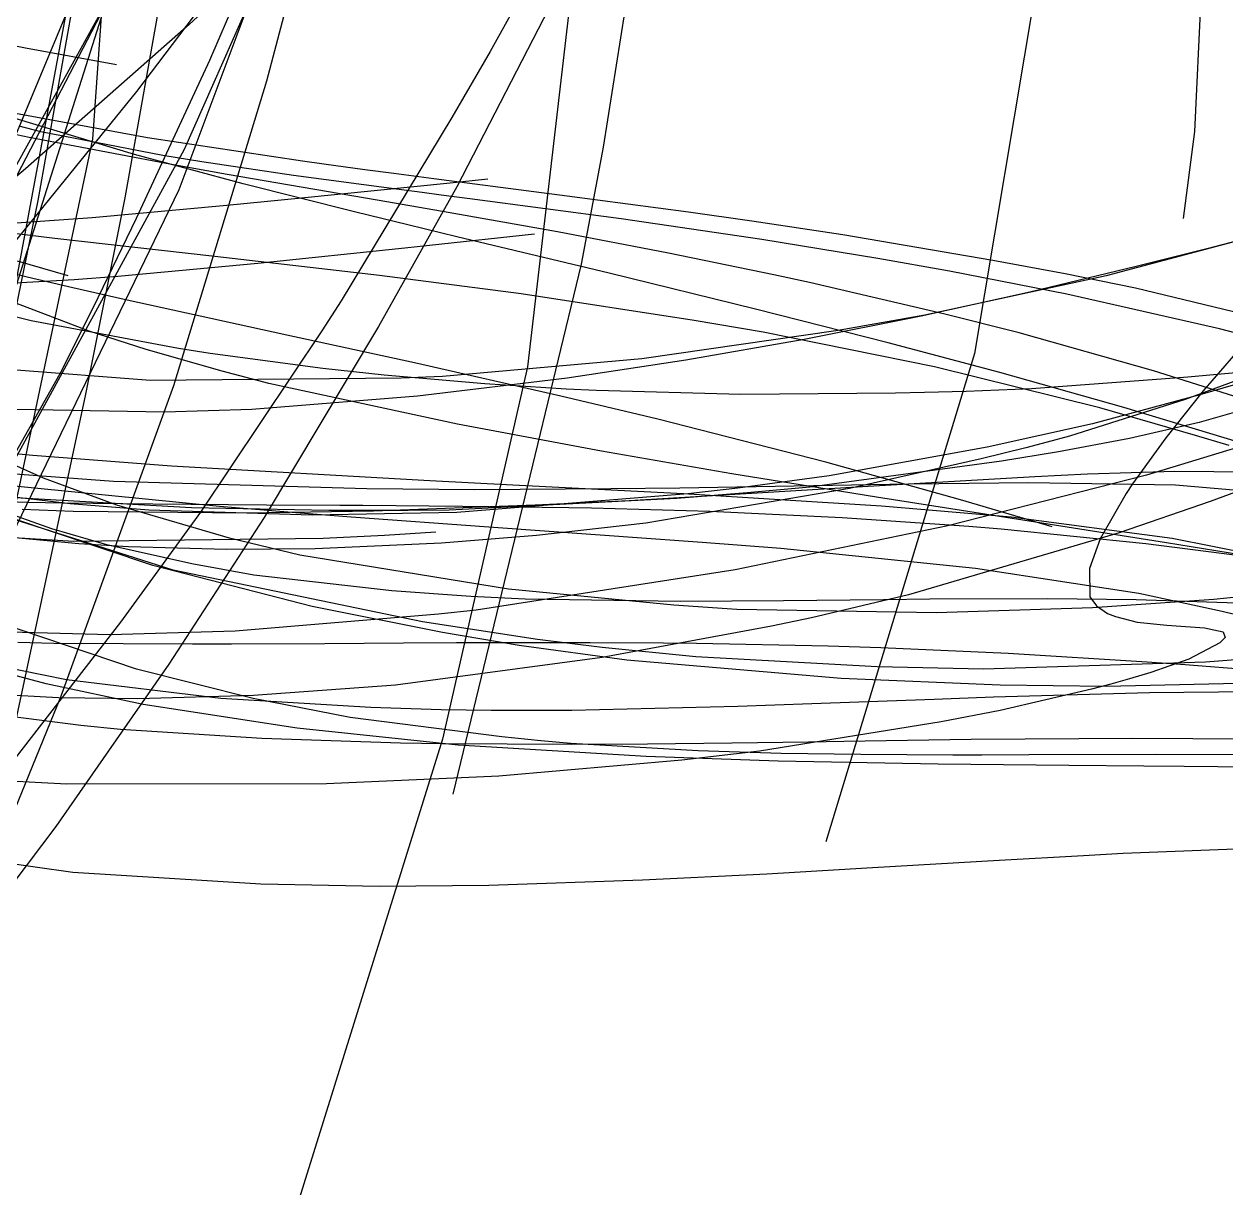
# Model space of a CAD drawing. Header units: metres. Extents: x -233 to 379, y -58 to 1087.
# Drawn here: x -62.46 to -38.68, y -31.21 to -8.17 of the extents above; entities that cross this region are included whole.
import ezdxf

# ---------------------------------------------------------------- set-up
doc = ezdxf.new("R2010")
doc.units = ezdxf.units.M

msp = doc.modelspace()

# ---------------------------------------------------------------- linework, layer by layer
for p, q in [((-59.393, -11.448, -1363.556), (-55.393, -0.805, -1366.38)), ((-60.447, -1.861, -1320.5), (-62.19, -11.666, -1325.368)), ((-58.8, -2.274, -1322.536), (-60.464, -11.609, -1327.148)), ((-61.097, -10.454, -1365.891), (-60.574, -2.935, -1368.377)), ((-51.195, -3.714, -1316.82), (-52.497, -14.954, -1323.431)), ((-58.786, -8.888, -1363.574), (-56.97, -4.656, -1364.772)), ((-39.031, -4.729, -1307.507), (-39.301, -10.301, -1310.485)), ((-55.735, -4.969, -1309.898), (-59.19, -8.185, -1312.03)), ((-64.753, -14.829, -1357.275), (-59.436, -5.23, -1359.932)), ((-61.089, -5.067, -1321.174), (-63.176, -16.232, -1326.708)), ((-64.795, -15.572, -1363.479), (-60.876, -6.183, -1365.762)), ((-60.311, -6.087, -1330.967), (-62.789, -13.888, -1335.339)), ((-59.282, -10.646, -1359.575), (-57.313, -6.183, -1360.739)), ((-57.816, -6.321, -1306.568), (-60.237, -9.507, -1308.053)), ((-51.881, -6.254, -1315.928), (-53.234, -8.716, -1316.757)), ((-62.678, -11.317, -1360.3), (-60.206, -6.563, -1360.876)), ((-42.353, -6.924, -1314.254), (-43.652, -14.695, -1318.646)), ((-57.659, -9.297, -1367.466), (-57.138, -7.331, -1367.994)), ((-51.871, -7.466, -1320.062), (-53.896, -11.394, -1320.579)), ((-50.575, -7.902, -1319.482), (-50.998, -10.607, -1321.02)), ((-59.19, -8.185, -1312.03), (-62.433, -11.039, -1314.266)), ((-62.433, -8.647, -1393.859), (-63.105, -8.513, -1394.323)), ((-60.633, -8.978, -1392.655), (-62.433, -8.647, -1393.859)), ((-53.234, -8.716, -1316.757), (-53.992, -10.024, -1317.284)), ((-60.235, -12.017, -1362.679), (-58.786, -8.888, -1363.574)), ((-60.237, -9.507, -1308.053), (-62.771, -12.643, -1309.853)), ((-59.499, -15.323, -1365.873), (-57.659, -9.297, -1367.466)), ((-60.274, -10.756, -1400.064), (-63.383, -9.819, -1402.314)), ((-60.015, -10.427, -1392.558), (-62.628, -9.942, -1394.109)), ((-62.13, -10.305, -1392.837), (-62.555, -10.193, -1393.239)), ((-53.992, -10.024, -1317.284), (-56.186, -13.651, -1318.958)), ((-62.361, -10.42, -1389.374), (-63.099, -10.259, -1389.954)), ((-62.622, -17.667, -1363.548), (-61.097, -10.454, -1365.891)), ((-59.645, -10.935, -1387.432), (-62.361, -10.42, -1389.374)), ((-59.712, -10.774, -1390.823), (-62.13, -10.305, -1392.837)), ((-56.953, -10.884, -1390.923), (-60.015, -10.427, -1392.558)), ((-39.301, -10.301, -1310.485), (-39.524, -12.023, -1311.447)), ((-64.21, -19.662, -1357.311), (-59.282, -10.646, -1359.575)), ((-50.998, -10.607, -1321.02), (-51.436, -12.928, -1322.346)), ((-58.124, -11.334, -1398.546), (-60.274, -10.756, -1400.064)), ((-58.941, -10.903, -1390.223), (-59.712, -10.774, -1390.823)), ((-58.441, -11.148, -1386.619), (-59.645, -10.935, -1387.432)), ((-57.13, -11.169, -1388.916), (-58.941, -10.903, -1390.223)), ((-56.53, -10.944, -1390.704), (-56.953, -10.884, -1390.923)), ((-62.433, -11.039, -1314.266), (-64.542, -12.808, -1315.844)), ((-55.474, -11.657, -1384.778), (-58.441, -11.148, -1386.619)), ((-55.091, -11.441, -1387.567), (-57.13, -11.169, -1388.916)), ((-55.716, -11.055, -1390.295), (-56.53, -10.944, -1390.704)), ((-55.144, -11.132, -1390.012), (-55.716, -11.055, -1390.295)), ((-54.353, -11.235, -1389.63), (-55.144, -11.132, -1390.012)), ((-55.893, -11.896, -1396.999), (-58.124, -11.334, -1398.546)), ((-54.029, -11.319, -1393.081), (-56.97, -11.622, -1395.463)), ((-53.896, -11.394, -1320.579), (-55.446, -14.16, -1321.178)), ((-51.714, -11.576, -1388.431), (-54.353, -11.235, -1389.63)), ((-53.28, -11.241, -1392.483), (-54.029, -11.319, -1393.081)), ((-62.698, -18.282, -1361.658), (-59.393, -11.448, -1363.556)), ((-60.464, -11.609, -1327.148), (-61.243, -15.498, -1329.12)), ((-56.97, -11.622, -1395.463), (-58.45, -11.767, -1396.697)), ((-54.585, -11.507, -1387.244), (-55.091, -11.441, -1387.567)), ((-54.203, -11.557, -1387.005), (-54.585, -11.507, -1387.244)), ((-53.637, -11.63, -1386.657), (-54.203, -11.557, -1387.005)), ((-50.646, -12.029, -1384.976), (-53.637, -11.63, -1386.657)), ((-49.315, -11.899, -1387.412), (-51.714, -11.576, -1388.431)), ((-62.19, -11.666, -1325.368), (-62.635, -13.856, -1326.453)), ((-58.45, -11.767, -1396.697), (-61.11, -12.007, -1398.96)), ((-54.18, -11.881, -1384.017), (-55.474, -11.657, -1384.778)), ((-51.905, -12.288, -1382.761), (-54.18, -11.881, -1384.017)), ((-61.11, -12.007, -1398.96), (-63.394, -12.169, -1400.96)), ((-61.087, -13.774, -1362.173), (-60.235, -12.017, -1362.679)), ((-54.867, -12.148, -1396.294), (-55.893, -11.896, -1396.999)), ((-47.863, -12.437, -1383.567), (-50.646, -12.029, -1384.976)), ((-48.062, -12.074, -1386.902), (-49.315, -11.899, -1387.412)), ((-46.26, -12.344, -1386.201), (-48.062, -12.074, -1386.902)), ((-61.851, -12.417, -1393.256), (-63.539, -12.215, -1394.187)), ((-53.894, -12.383, -1395.629), (-54.867, -12.148, -1396.294)), ((-52.357, -12.33, -1391.971), (-54.437, -12.556, -1393.602)), ((-49.707, -12.707, -1381.625), (-51.905, -12.288, -1382.761)), ((-43.288, -12.85, -1385.128), (-46.26, -12.344, -1386.201)), ((-37.46, -12.2, -1371.918), (-41.049, -13.157, -1374.986)), ((-37.542, -12.225, -1365.116), (-39.055, -12.619, -1366.481)), ((-58.683, -12.773, -1391.641), (-61.851, -12.417, -1393.256)), ((-54.437, -12.556, -1393.602), (-54.922, -12.608, -1393.99)), ((-50.881, -13.106, -1393.595), (-53.894, -12.383, -1395.629)), ((-45.569, -12.811, -1382.507), (-47.863, -12.437, -1383.567)), ((-62.395, -13.184, -1388.933), (-63.843, -12.831, -1390.086)), ((-55.429, -13.151, -1390.113), (-58.683, -12.773, -1391.641)), ((-54.922, -12.608, -1393.99), (-57.834, -12.913, -1396.342)), ((-47.622, -13.135, -1380.617), (-49.707, -12.707, -1381.625)), ((-44.146, -13.062, -1381.89), (-45.569, -12.811, -1382.507)), ((-39.055, -12.619, -1366.481), (-40.451, -12.971, -1367.755)), ((-61.584, -13.157, -1392.834), (-62.592, -12.864, -1393.591)), ((-57.834, -12.913, -1396.342), (-60.604, -13.168, -1398.646)), ((-51.436, -12.928, -1322.346), (-53.974, -23.415, -1328.406)), ((-41.824, -13.518, -1380.967), (-44.146, -13.062, -1381.89)), ((-41.857, -13.119, -1384.639), (-43.288, -12.85, -1385.128)), ((-40.451, -12.971, -1367.755), (-42.559, -13.477, -1369.709)), ((-61.471, -13.232, -1399.385), (-64.268, -13.397, -1401.801)), ((-61.172, -14.25, -1394.669), (-63.725, -13.278, -1396.58)), ((-61.496, -13.394, -1388.232), (-62.395, -13.184, -1388.933)), ((-60.604, -13.168, -1398.646), (-61.471, -13.232, -1399.385)), ((-52.622, -13.515, -1388.882), (-55.429, -13.151, -1390.113)), ((-47.985, -13.814, -1391.664), (-50.881, -13.106, -1393.595)), ((-46.915, -13.286, -1380.287), (-47.622, -13.135, -1380.617)), ((-44.242, -13.912, -1379.128), (-46.915, -13.286, -1380.287)), ((-41.049, -13.157, -1374.986), (-44.639, -13.935, -1378.028)), ((-40.466, -13.402, -1384.185), (-41.857, -13.119, -1384.639)), ((-62.318, -14.048, -1391.409), (-64.634, -13.477, -1393.887)), ((-60.482, -13.623, -1387.454), (-61.496, -13.394, -1388.232)), ((-49.202, -14.038, -1387.49), (-52.622, -13.515, -1388.882)), ((-42.559, -13.477, -1369.709), (-44.711, -13.952, -1371.744)), ((-38.805, -14.205, -1379.915), (-41.824, -13.518, -1380.967)), ((-37.297, -14.165, -1383.251), (-40.466, -13.402, -1384.185)), ((-61.745, -15.088, -1361.793), (-61.087, -13.774, -1362.173)), ((-57.26, -14.327, -1385.085), (-60.482, -13.623, -1387.454)), ((-56.186, -13.651, -1318.958), (-56.57, -14.245, -1319.286)), ((-45.361, -14.482, -1389.93), (-47.985, -13.814, -1391.664)), ((-44.711, -13.952, -1371.744), (-47.024, -14.414, -1373.978)), ((-44.639, -13.935, -1378.028), (-46.35, -14.235, -1379.477)), ((-42.77, -14.285, -1378.532), (-44.242, -13.912, -1379.128)), ((-37.839, -13.94, -1377.908), (-39.127, -15.433, -1376.968)), ((-59.406, -14.591, -1388.422), (-62.318, -14.048, -1391.409)), ((-60.041, -14.617, -1393.858), (-61.172, -14.25, -1394.669)), ((-56.57, -14.245, -1319.286), (-58.967, -17.831, -1321.43)), ((-55.446, -14.16, -1321.178), (-57.711, -17.941, -1322.27)), ((-46.35, -14.235, -1379.477), (-50.234, -14.796, -1382.775)), ((-47.833, -14.27, -1386.956), (-49.202, -14.038, -1387.49)), ((-36.095, -14.917, -1379.105), (-38.805, -14.205, -1379.915)), ((-54.732, -14.88, -1383.291), (-57.26, -14.327, -1385.085)), ((-47.024, -14.414, -1373.978), (-49.364, -14.826, -1376.292)), ((-44.444, -14.957, -1385.722), (-47.833, -14.27, -1386.956)), ((-43.154, -15.071, -1388.485), (-45.361, -14.482, -1389.93)), ((-40.111, -15.038, -1377.559), (-42.77, -14.285, -1378.532)), ((-58.538, -15.045, -1392.815), (-60.041, -14.617, -1393.858)), ((-58.774, -14.694, -1387.784), (-59.406, -14.591, -1388.422)), ((-56.551, -14.99, -1385.595), (-58.774, -14.694, -1387.784)), ((-43.652, -14.695, -1318.646), (-46.593, -24.356, -1324.482)), ((-51.838, -15.537, -1381.302), (-54.732, -14.88, -1383.291)), ((-50.234, -14.796, -1382.775), (-54.18, -15.15, -1386.153)), ((-52.497, -14.954, -1323.431), (-54.179, -22.327, -1327.909)), ((-49.364, -14.826, -1376.292), (-51.71, -15.18, -1378.669)), ((-41.175, -15.771, -1384.63), (-44.444, -14.957, -1385.722)), ((-65.582, -21.888, -1359.769), (-61.745, -15.088, -1361.793)), ((-59.957, -15.229, -1391.17), (-62.694, -15.019, -1393.592)), ((-54.997, -15.183, -1386.858), (-59.957, -15.229, -1391.17)), ((-57.615, -15.286, -1392.188), (-58.538, -15.045, -1392.815)), ((-55.331, -15.125, -1384.416), (-56.551, -14.99, -1385.595)), ((-53.343, -15.294, -1382.533), (-55.331, -15.125, -1384.416)), ((-54.18, -15.15, -1386.153), (-54.997, -15.183, -1386.858)), ((-51.71, -15.18, -1378.669), (-54.672, -15.538, -1381.753)), ((-40.701, -15.764, -1386.894), (-43.154, -15.071, -1388.485)), ((-39.43, -15.163, -1370.227), (-42.526, -15.389, -1372.881)), ((-38.049, -15.686, -1376.887), (-40.111, -15.038, -1377.559)), ((-38.091, -15.087, -1364.651), (-39.483, -15.6, -1366.117)), ((-38.336, -15.06, -1369.287), (-39.43, -15.163, -1370.227)), ((-61.731, -21.485, -1364.256), (-59.499, -15.323, -1365.873)), ((-53.885, -16.094, -1389.765), (-57.615, -15.286, -1392.188)), ((-51.735, -15.396, -1381.038), (-53.343, -15.294, -1382.533)), ((-51.13, -15.428, -1380.48), (-51.735, -15.396, -1381.038)), ((-48.275, -15.502, -1377.905), (-51.13, -15.428, -1380.48)), ((-43.817, -15.444, -1373.995), (-44.643, -15.468, -1374.712)), ((-42.526, -15.389, -1372.881), (-43.817, -15.444, -1373.995)), ((-39.127, -15.433, -1376.968), (-39.865, -16.36, -1376.247)), ((-38.487, -15.304, -1365.077), (-39.197, -15.513, -1365.77)), ((-61.243, -15.498, -1329.12), (-62.989, -23.639, -1333.375)), ((-54.672, -15.538, -1381.753), (-57.951, -15.799, -1385.288)), ((-49.916, -15.994, -1380.013), (-51.838, -15.537, -1381.302)), ((-45.218, -15.48, -1375.214), (-48.275, -15.502, -1377.905)), ((-44.643, -15.468, -1374.712), (-45.218, -15.48, -1375.214)), ((-39.483, -15.6, -1366.117), (-41.774, -16.329, -1368.451)), ((-39.197, -15.513, -1365.77), (-41.317, -16.083, -1367.817)), ((-37.658, -15.618, -1368.518), (-39.208, -16.06, -1369.991)), ((-62.077, -17.161, -1391.987), (-64.877, -15.9, -1395.091)), ((-59.678, -15.855, -1387.216), (-64.374, -15.774, -1392.637)), ((-57.951, -15.799, -1385.288), (-59.678, -15.855, -1387.216)), ((-39.282, -16.313, -1384.042), (-41.175, -15.771, -1384.63)), ((-38.13, -16.542, -1385.248), (-40.701, -15.764, -1386.894)), ((-51.033, -16.629, -1387.975), (-53.885, -16.094, -1389.765)), ((-46.597, -16.845, -1377.863), (-49.916, -15.994, -1380.013)), ((-41.317, -16.083, -1367.817), (-43.403, -16.549, -1369.808)), ((-39.208, -16.06, -1369.991), (-40.589, -16.372, -1371.151)), ((-36.777, -16.047, -1365.499), (-40.251, -17.098, -1367.956)), ((-41.774, -16.329, -1368.451), (-42.213, -16.448, -1368.889)), ((-40.589, -16.372, -1371.151), (-41.994, -16.64, -1372.27)), ((-39.865, -16.36, -1376.247), (-40.526, -17.271, -1375.406)), ((-38.615, -16.516, -1383.841), (-39.282, -16.313, -1384.042)), ((-62.283, -16.711, -1373.202), (-63.356, -16.607, -1373.911)), ((-48.453, -17.072, -1386.39), (-51.033, -16.629, -1387.975)), ((-43.403, -16.549, -1369.808), (-46.528, -17.115, -1372.786)), ((-42.64, -16.56, -1369.313), (-43.519, -16.78, -1370.187)), ((-41.994, -16.64, -1372.27), (-43.116, -16.824, -1373.136)), ((-42.213, -16.448, -1368.889), (-42.64, -16.56, -1369.313)), ((-60.687, -17.228, -1373.078), (-65.876, -16.838, -1377.094)), ((-59.54, -16.925, -1371.494), (-62.283, -16.711, -1373.202)), ((-43.116, -16.824, -1373.136), (-46.913, -17.339, -1375.997)), ((-43.928, -17.588, -1376.198), (-46.597, -16.845, -1377.863)), ((-43.519, -16.78, -1370.187), (-46.128, -17.364, -1372.769)), ((-54.431, -17.215, -1368.646), (-59.54, -16.925, -1371.494)), ((-46.531, -17.387, -1385.226), (-48.453, -17.072, -1386.39)), ((-46.528, -17.115, -1372.786), (-48.336, -17.36, -1374.519)), ((-40.251, -17.098, -1367.956), (-44.178, -18.101, -1370.694)), ((-41.414, -17.084, -1359.997), (-42.46, -17.135, -1360.565)), ((-39.691, -17.03, -1359.106), (-41.414, -17.084, -1359.997)), ((-38.012, -17.043, -1358.297), (-39.691, -17.03, -1359.106)), ((-61.908, -18.166, -1396.708), (-64.521, -17.241, -1398.314)), ((-58.592, -17.718, -1373.063), (-63.323, -17.25, -1375.856)), ((-60.624, -17.694, -1390.449), (-62.077, -17.161, -1391.987)), ((-55.676, -17.37, -1369.514), (-60.687, -17.228, -1373.078)), ((-52.79, -17.298, -1367.788), (-54.431, -17.215, -1368.646)), ((-49.414, -17.468, -1366.153), (-52.79, -17.298, -1367.788)), ((-49.482, -17.357, -1365.462), (-50.847, -17.374, -1366.32)), ((-45.756, -17.322, -1362.43), (-50.486, -17.607, -1365.316)), ((-47.595, -17.325, -1364.314), (-49.482, -17.357, -1365.462)), ((-48.336, -17.36, -1374.519), (-49.325, -17.469, -1375.475)), ((-46.913, -17.339, -1375.997), (-48.149, -17.453, -1376.906)), ((-44.951, -17.277, -1362.784), (-47.595, -17.325, -1364.314)), ((-42.46, -17.135, -1360.565), (-45.756, -17.322, -1362.43)), ((-42.577, -17.251, -1361.483), (-44.951, -17.277, -1362.784)), ((-39.678, -17.296, -1360.012), (-42.577, -17.251, -1361.483)), ((-40.526, -17.271, -1375.406), (-40.65, -17.463, -1375.198)), ((-37.051, -17.531, -1358.815), (-39.678, -17.296, -1360.012)), ((-38.185, -17.328, -1364.951), (-38.992, -17.624, -1365.526)), ((-62.39, -17.639, -1398.165), (-64.762, -17.571, -1400.098)), ((-59.146, -17.749, -1385.006), (-64.448, -17.446, -1389.019)), ((-61.545, -17.666, -1387.722), (-63.406, -17.451, -1389.698)), ((-53.542, -17.388, -1368.067), (-55.676, -17.37, -1369.514)), ((-49.545, -17.56, -1377.93), (-54.05, -17.791, -1381.229)), ((-49.325, -17.469, -1375.475), (-53.897, -17.841, -1379.933)), ((-50.847, -17.374, -1366.32), (-53.542, -17.388, -1368.067)), ((-46.128, -17.364, -1372.769), (-50.154, -18.052, -1376.755)), ((-48.149, -17.453, -1376.906), (-49.545, -17.56, -1377.93)), ((-45.495, -17.715, -1364.443), (-49.414, -17.468, -1366.153)), ((-45.589, -17.538, -1384.659), (-46.531, -17.387, -1385.226)), ((-43.787, -17.822, -1383.583), (-45.589, -17.538, -1384.659)), ((-42.119, -18.121, -1375.107), (-43.928, -17.588, -1376.198)), ((-40.65, -17.463, -1375.198), (-41.166, -18.358, -1374.127)), ((-59.508, -18.983, -1388.057), (-63.633, -17.668, -1391.993)), ((-61.49, -17.82, -1373.036), (-62.497, -17.782, -1373.817)), ((-61.686, -17.654, -1397.595), (-62.39, -17.639, -1398.165)), ((-59.909, -17.677, -1396.175), (-61.686, -17.654, -1397.595)), ((-59.991, -17.793, -1386.097), (-61.545, -17.666, -1387.722)), ((-58.041, -17.851, -1370.477), (-61.49, -17.82, -1373.036)), ((-58.393, -18.347, -1388.193), (-60.624, -17.694, -1390.449)), ((-58.967, -17.831, -1321.43), (-60.549, -20.013, -1322.99)), ((-56.757, -17.892, -1382.792), (-59.991, -17.793, -1386.097)), ((-57.663, -17.693, -1394.411), (-59.909, -17.677, -1396.175)), ((-56.432, -17.802, -1382.987), (-59.146, -17.749, -1385.006)), ((-57.083, -17.846, -1372.223), (-58.592, -17.718, -1373.063)), ((-55.546, -17.813, -1368.703), (-58.041, -17.851, -1370.477)), ((-56.212, -17.701, -1393.288), (-57.663, -17.693, -1394.411)), ((-54.859, -17.801, -1381.825), (-56.432, -17.802, -1382.987)), ((-55.754, -17.704, -1392.936), (-56.212, -17.701, -1393.288)), ((-53.782, -17.719, -1391.445), (-55.754, -17.704, -1392.936)), ((-52.348, -17.697, -1366.534), (-55.546, -17.813, -1368.703)), ((-54.05, -17.791, -1381.229), (-54.859, -17.801, -1381.825)), ((-51.679, -17.749, -1389.893), (-53.782, -17.719, -1391.445)), ((-50.486, -17.607, -1365.316), (-52.348, -17.697, -1366.534)), ((-51.233, -17.757, -1389.568), (-51.679, -17.749, -1389.893)), ((-48.89, -17.823, -1387.903), (-51.233, -17.757, -1389.568)), ((-46.27, -17.945, -1386.121), (-48.89, -17.823, -1387.903)), ((-42.927, -17.934, -1363.418), (-45.495, -17.715, -1364.443)), ((-39.854, -18.441, -1381.268), (-43.787, -17.822, -1383.583)), ((-38.992, -17.624, -1365.526), (-40.79, -18.239, -1366.797)), ((-61.376, -18.462, -1388.271), (-65.638, -18.052, -1392.869)), ((-59.912, -18.89, -1388.582), (-62.761, -17.934, -1391.327)), ((-57.711, -17.941, -1322.27), (-59.592, -20.842, -1323.371)), ((-55.99, -17.933, -1371.632), (-57.083, -17.846, -1372.223)), ((-53.897, -17.841, -1379.933), (-56.757, -17.892, -1382.792)), ((-53.265, -18.129, -1370.241), (-55.99, -17.933, -1371.632)), ((-50.154, -18.052, -1376.755), (-52.32, -18.296, -1378.921)), ((-43.767, -18.117, -1384.506), (-46.27, -17.945, -1386.121)), ((-39.741, -18.354, -1362.278), (-42.927, -17.934, -1363.418)), ((-60.823, -18.477, -1396.034), (-61.908, -18.166, -1396.708)), ((-55.326, -18.293, -1379.84), (-56.544, -18.351, -1380.721)), ((-54.311, -18.227, -1379.109), (-55.326, -18.293, -1379.84)), ((-52.32, -18.296, -1378.921), (-54.198, -18.444, -1380.817)), ((-49.041, -18.434, -1368.288), (-53.265, -18.129, -1370.241)), ((-44.178, -18.101, -1370.694), (-48.392, -18.976, -1373.642)), ((-40.79, -18.239, -1366.797), (-44.96, -19.471, -1369.715)), ((-43.123, -18.168, -1384.102), (-43.767, -18.117, -1384.506)), ((-40.261, -18.458, -1382.415), (-43.123, -18.168, -1384.102)), ((-61.478, -18.416, -1384.33), (-63.123, -18.315, -1385.561)), ((-56.544, -18.351, -1380.721), (-61.478, -18.416, -1384.33)), ((-60.395, -18.519, -1387.228), (-61.376, -18.462, -1388.271)), ((-59.138, -18.858, -1394.977), (-60.823, -18.477, -1396.034)), ((-58.454, -18.57, -1385.19), (-60.395, -18.519, -1387.228)), ((-57, -18.687, -1386.828), (-58.393, -18.347, -1388.193)), ((-54.198, -18.444, -1380.817), (-56.697, -18.558, -1383.37)), ((-47.488, -18.554, -1367.612), (-49.041, -18.434, -1368.288)), ((-41.166, -18.358, -1374.127), (-41.375, -18.95, -1373.202)), ((-37.525, -18.811, -1380.951), (-40.261, -18.458, -1382.415)), ((-36.831, -18.929, -1379.506), (-39.854, -18.441, -1381.268)), ((-37.639, -18.769, -1361.603), (-39.741, -18.354, -1362.278)), ((-56.697, -18.558, -1383.37), (-58.454, -18.57, -1385.19)), ((-52.871, -19.36, -1383.005), (-57, -18.687, -1386.828)), ((-43.631, -18.946, -1366.092), (-47.488, -18.554, -1367.612)), ((-56.758, -19.697, -1385.694), (-59.912, -18.89, -1388.582)), ((-54.574, -20.006, -1383.657), (-59.508, -18.983, -1388.057)), ((-57.912, -19.078, -1394.201), (-59.138, -18.858, -1394.977)), ((-48.392, -18.976, -1373.642), (-53.514, -19.774, -1377.289)), ((-40.401, -19.445, -1364.96), (-43.631, -18.946, -1366.092)), ((-41.375, -18.95, -1373.202), (-41.37, -19.511, -1372.022)), ((-55.182, -19.391, -1392.447), (-57.912, -19.078, -1394.201)), ((-53.616, -19.504, -1391.43), (-55.182, -19.391, -1392.447)), ((-49.602, -19.675, -1380.122), (-52.871, -19.36, -1383.005)), ((-44.96, -19.471, -1369.715), (-46.88, -19.921, -1371.054)), ((-38.753, -19.797, -1364.432), (-40.401, -19.445, -1364.96)), ((-36.83, -19.349, -1369.66), (-38.92, -19.563, -1371.323)), ((-54.183, -20.213, -1383.423), (-56.758, -19.697, -1385.694)), ((-52.547, -19.557, -1390.729), (-53.616, -19.504, -1391.43)), ((-49.476, -19.601, -1388.687), (-52.547, -19.557, -1390.729)), ((-48.355, -19.758, -1379.046), (-49.602, -19.675, -1380.122)), ((-47.435, -19.591, -1387.313), (-49.476, -19.601, -1388.687)), ((-45.452, -19.568, -1385.97), (-47.435, -19.591, -1387.313)), ((-44.538, -19.557, -1385.35), (-45.452, -19.568, -1385.97)), ((-42.209, -19.549, -1383.771), (-44.538, -19.557, -1385.35)), ((-41.319, -19.728, -1373.243), (-44.405, -19.824, -1375.75)), ((-40.457, -19.569, -1382.593), (-42.209, -19.549, -1383.771)), ((-41.37, -19.511, -1372.022), (-41.241, -19.686, -1371.483)), ((-38.92, -19.563, -1371.323), (-41.319, -19.728, -1373.243)), ((-41.241, -19.686, -1371.483), (-41.019, -19.84, -1370.874)), ((-38.454, -19.635, -1381.272), (-40.457, -19.569, -1382.593)), ((-60.237, -20.94, -1394.476), (-63.154, -19.956, -1396.457)), ((-54.256, -19.853, -1377.831), (-58.282, -20.191, -1380.801)), ((-53.514, -19.774, -1377.289), (-54.256, -19.853, -1377.831)), ((-44.405, -19.824, -1375.75), (-48.355, -19.758, -1379.046)), ((-46.88, -19.921, -1371.054), (-47.672, -20.086, -1371.609)), ((-41.019, -19.84, -1370.874), (-40.862, -19.901, -1370.551)), ((-40.862, -19.901, -1370.551), (-40.433, -20.008, -1369.816)), ((-38.289, -19.911, -1364.29), (-38.753, -19.797, -1364.432)), ((-60.756, -20.263, -1382.68), (-65.994, -20.113, -1386.785)), ((-60.549, -20.013, -1322.99), (-62.841, -22.968, -1325.395)), ((-58.282, -20.191, -1380.801), (-60.756, -20.263, -1382.68)), ((-52.297, -20.352, -1381.697), (-54.574, -20.006, -1383.657)), ((-52.662, -20.469, -1382.112), (-54.183, -20.213, -1383.423)), ((-47.672, -20.086, -1371.609), (-51.023, -20.712, -1373.966)), ((-40.433, -20.008, -1369.816), (-39.847, -20.071, -1369.044)), ((-39.847, -20.071, -1369.044), (-39.757, -20.076, -1368.944)), ((-39.757, -20.076, -1368.944), (-39.104, -20.121, -1368.259)), ((-39.104, -20.121, -1368.259), (-38.733, -20.201, -1367.902)), ((-38.733, -20.201, -1367.902), (-38.691, -20.311, -1367.821)), ((-61.869, -20.429, -1396.933), (-62.58, -20.415, -1397.563)), ((-59.128, -20.446, -1394.562), (-61.869, -20.429, -1396.933)), ((-58.356, -20.446, -1393.903), (-59.128, -20.446, -1394.562)), ((-56.506, -20.437, -1392.358), (-58.356, -20.446, -1393.903)), ((-54.953, -20.428, -1391.088), (-56.506, -20.437, -1392.358)), ((-53.906, -20.421, -1390.246), (-54.953, -20.428, -1391.088)), ((-51.261, -20.418, -1388.2), (-53.906, -20.421, -1390.246)), ((-51.023, -20.513, -1380.619), (-52.297, -20.352, -1381.697)), ((-49.809, -20.426, -1387.113), (-51.261, -20.418, -1388.2)), ((-49.152, -20.432, -1386.63), (-49.809, -20.426, -1387.113)), ((-46.551, -20.485, -1384.81), (-49.152, -20.432, -1386.63)), ((-38.796, -20.416, -1367.854), (-39.41, -20.742, -1368.149)), ((-38.691, -20.311, -1367.821), (-38.796, -20.416, -1367.854)), ((-61.619, -21.153, -1400.037), (-64.966, -20.465, -1401.888)), ((-62.021, -21.231, -1399.338), (-64.438, -20.592, -1400.875)), ((-50.533, -20.76, -1380.319), (-52.662, -20.469, -1382.112)), ((-49.168, -20.697, -1379.076), (-51.023, -20.513, -1380.619)), ((-45.507, -20.516, -1384.106), (-46.551, -20.485, -1384.81)), ((-42.99, -20.627, -1382.517), (-45.507, -20.516, -1384.106)), ((-40.237, -20.8, -1380.945), (-42.99, -20.627, -1382.517)), ((-36.194, -20.575, -1368.766), (-39.08, -20.803, -1371.036)), ((-59.592, -20.842, -1323.371), (-61.828, -24.057, -1324.865)), ((-51.023, -20.712, -1373.966), (-55.113, -21.257, -1376.89)), ((-46.289, -21.124, -1376.868), (-50.533, -20.76, -1380.319)), ((-45.58, -20.894, -1376.167), (-49.168, -20.697, -1379.076)), ((-43.474, -20.938, -1374.488), (-45.58, -20.894, -1376.167)), ((-39.08, -20.803, -1371.036), (-43.474, -20.938, -1374.488)), ((-39.487, -20.853, -1380.539), (-40.237, -20.8, -1380.945)), ((-39.41, -20.742, -1368.149), (-40.164, -21.007, -1368.551)), ((-37.434, -21.019, -1379.517), (-39.487, -20.853, -1380.539)), ((-58.565, -21.523, -1398.246), (-61.619, -21.153, -1400.037)), ((-57.925, -21.523, -1392.884), (-60.237, -20.94, -1394.476)), ((-43.145, -21.256, -1374.38), (-46.289, -21.124, -1376.868)), ((-40.585, -21.132, -1368.779), (-40.958, -21.235, -1368.983)), ((-40.164, -21.007, -1368.551), (-40.585, -21.132, -1368.779)), ((-61.777, -21.506, -1381.849), (-64.35, -21.375, -1383.846)), ((-60.101, -21.638, -1398.116), (-62.021, -21.231, -1399.338)), ((-55.113, -21.257, -1376.89), (-57.917, -21.464, -1378.942)), ((-41.051, -21.283, -1372.745), (-43.145, -21.256, -1374.38)), ((-41.336, -21.333, -1369.192), (-43.142, -21.758, -1370.197)), ((-40.958, -21.235, -1368.983), (-41.336, -21.333, -1369.192)), ((-38.07, -21.215, -1370.443), (-41.051, -21.283, -1372.745)), ((-36.927, -21.38, -1383.575), (-40.192, -21.406, -1385.89)), ((-61.339, -22.053, -1395.647), (-64.768, -21.618, -1397.945)), ((-63.288, -25.296, -1363.253), (-61.731, -21.485, -1364.256)), ((-60.21, -21.526, -1380.656), (-61.777, -21.506, -1381.849)), ((-57.917, -21.464, -1378.942), (-60.21, -21.526, -1380.656)), ((-57.054, -22.11, -1396.177), (-60.101, -21.638, -1398.116)), ((-55.598, -21.702, -1396.418), (-58.565, -21.523, -1398.246)), ((-56.007, -21.895, -1391.548), (-57.925, -21.523, -1392.884)), ((-46.875, -21.629, -1390.624), (-48.335, -21.679, -1391.632)), ((-44.451, -21.538, -1388.923), (-46.875, -21.629, -1390.624)), ((-43.278, -21.494, -1388.092), (-44.451, -21.538, -1388.923)), ((-40.192, -21.406, -1385.89), (-43.278, -21.494, -1388.092)), ((-54.207, -21.746, -1395.537), (-55.598, -21.702, -1396.418)), ((-53.214, -21.761, -1394.9), (-54.207, -21.746, -1395.537)), ((-51.621, -21.758, -1393.856), (-53.214, -21.761, -1394.9)), ((-48.335, -21.679, -1391.632), (-51.621, -21.758, -1393.856)), ((-43.142, -21.758, -1370.197), (-44.31, -21.984, -1370.862)), ((-60.554, -22.132, -1395.123), (-61.339, -22.053, -1395.647)), ((-53.87, -22.441, -1394.155), (-57.054, -22.11, -1396.177)), ((-53.006, -22.282, -1389.427), (-56.007, -21.895, -1391.548)), ((-44.31, -21.984, -1370.862), (-47.909, -22.563, -1372.958)), ((-57.754, -22.313, -1393.267), (-60.554, -22.132, -1395.123)), ((-55.009, -22.402, -1391.466), (-57.754, -22.313, -1393.267)), ((-54.179, -22.327, -1327.909), (-57.323, -32.402, -1334.346)), ((-52.234, -22.36, -1388.878), (-53.006, -22.282, -1389.427)), ((-43.716, -22.335, -1384.341), (-46.24, -22.371, -1385.871)), ((-40.521, -22.313, -1382.494), (-43.716, -22.335, -1384.341)), ((-37.715, -22.327, -1380.97), (-40.521, -22.313, -1382.494)), ((-54.18, -22.419, -1390.924), (-55.009, -22.402, -1391.466)), ((-51.62, -22.43, -1389.269), (-54.18, -22.419, -1390.924)), ((-50.151, -22.666, -1391.805), (-53.87, -22.441, -1394.155)), ((-51.643, -22.413, -1388.456), (-52.234, -22.36, -1388.878)), ((-49.122, -22.554, -1386.64), (-51.643, -22.413, -1388.456)), ((-50.123, -22.422, -1388.31), (-51.62, -22.43, -1389.269)), ((-48.458, -22.404, -1387.255), (-50.123, -22.422, -1388.31)), ((-47.909, -22.563, -1372.958), (-49.441, -22.738, -1373.885)), ((-47.478, -22.607, -1385.449), (-49.122, -22.554, -1386.64)), ((-46.939, -22.382, -1386.305), (-48.458, -22.404, -1387.255)), ((-46.24, -22.371, -1385.871), (-46.939, -22.382, -1386.305)), ((-49.441, -22.738, -1373.885), (-53.063, -23.057, -1376.133)), ((-47.541, -22.759, -1390.17), (-50.151, -22.666, -1391.805)), ((-44.369, -22.818, -1388.211), (-47.541, -22.759, -1390.17)), ((-45.901, -22.632, -1384.301), (-47.478, -22.607, -1385.449)), ((-44.081, -22.64, -1382.976), (-45.901, -22.632, -1384.301)), ((-41.784, -22.845, -1386.647), (-44.369, -22.818, -1388.211)), ((-43.508, -22.64, -1382.559), (-44.081, -22.64, -1382.976)), ((-42.576, -22.638, -1381.883), (-43.508, -22.64, -1382.559)), ((-40.051, -22.632, -1380.079), (-42.576, -22.638, -1381.883)), ((-38.446, -22.636, -1378.956), (-40.051, -22.632, -1380.079)), ((-61.614, -23.218, -1381.838), (-65.54, -23.002, -1384.673)), ((-53.063, -23.057, -1376.133), (-56.473, -23.211, -1378.343)), ((-40.301, -22.857, -1385.765), (-41.784, -22.845, -1386.647)), ((-39.505, -22.864, -1385.297), (-40.301, -22.857, -1385.765)), ((-38.837, -22.87, -1384.907), (-39.505, -22.864, -1385.297)), ((-37.256, -22.886, -1384.003), (-38.837, -22.87, -1384.907)), ((-56.473, -23.211, -1378.343), (-61.614, -23.218, -1381.838)), ((-61.828, -24.057, -1324.865), (-64.418, -27.472, -1326.829)), ((-37.885, -24.476, -1384.419), (-40.713, -24.59, -1386.215)), ((-61.492, -24.961, -1401.132), (-64.795, -24.506, -1403.619)), ((-43.168, -24.726, -1387.855), (-45.674, -24.874, -1389.576)), ((-41.495, -24.632, -1386.733), (-43.168, -24.726, -1387.855)), ((-40.713, -24.59, -1386.215), (-41.495, -24.632, -1386.733)), ((-57.776, -25.195, -1398.353), (-61.492, -24.961, -1401.132)), ((-45.674, -24.874, -1389.576), (-47.762, -24.994, -1391.045)), ((-55.426, -25.241, -1396.61), (-57.776, -25.195, -1398.353)), ((-50.225, -25.118, -1392.808), (-53.26, -25.223, -1395.014)), ((-47.762, -24.994, -1391.045), (-50.225, -25.118, -1392.808)), ((-53.26, -25.223, -1395.014), (-55.426, -25.241, -1396.61))]:
    msp.add_line(p, q)

doc.saveas('drawing.dxf')
